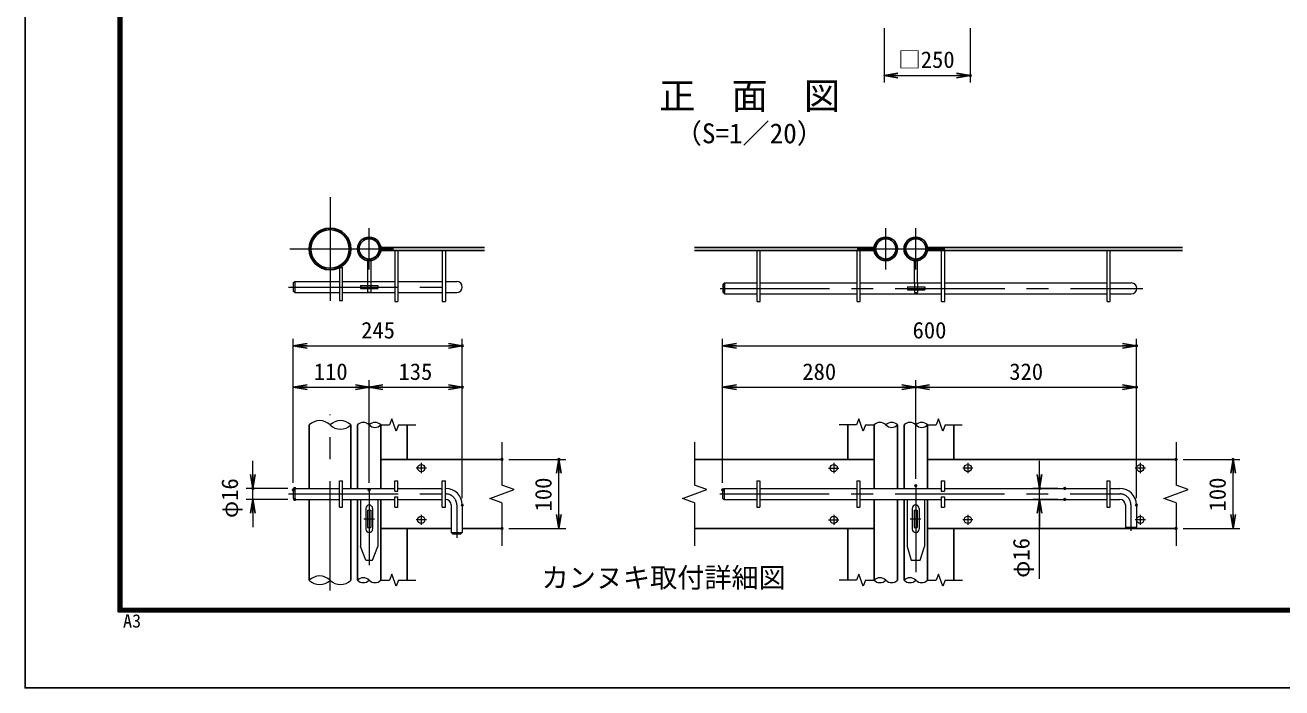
# Model space of a CAD drawing. Units: millimetres, scale not verified, with parts at other scales. Extents: x -4200 to 4200, y -2970 to 2970.
# Drawn here: x -4200 to -555, y -2970 to -1050 of the extents above; entities that cross this region are included whole.
import ezdxf
from ezdxf.enums import TextEntityAlignment as Align

# ---------------------------------------------------------------- set-up
doc = ezdxf.new("R2010")
doc.units = ezdxf.units.MM
doc.header["$LTSCALE"] = 10
doc.header["$PDMODE"] = 32
doc.header["$PDSIZE"] = 5
doc.linetypes.add('DASHED', pattern=[7.5, 6, -1.5])
doc.linetypes.add('USER1', pattern=[50.8, 31.75, -6.35, 6.35, -6.35])
for name, color, linetype, lineweight in [('0-0_D-STR1', 1, 'Continuous', 25), ('0-2_D-STR3', 3, 'Continuous', 13), ('0-3_D-BMK', 2, 'USER1', 13), ('0-7_D-STR-DIM', 7, 'Continuous', 13), ('0-A_D-TTL-TXT', 7, 'Continuous', 25), ('0-C_D-TTL', 7, 'Continuous', 25)]:
    doc.layers.add(name, color=color, linetype=linetype, lineweight=lineweight)
doc.layers.add('0-8_0', color=7, linetype='Continuous')
doc.layers.add('0-9_Defpoints', color=8, linetype='Continuous')
doc.styles.add('ＭＳ ゴシック', font='')
doc.styles.get('ＭＳ ゴシック').set_extended_font_data('MS Gothic')

# ---------------------------------------------------------------- blocks, each defined once
blk = doc.blocks.new('_Open')
at = {"layer": '0-8_0'}
blk.add_line((-10, 1.667), (0, 0), dxfattribs=at)
blk.add_lwpolyline([(-10, -1.667), (0, 0), (-10, 0)], dxfattribs=at)

msp = doc.modelspace()

# ---------------------------------------------------------------- linework, layer by layer
at = {"layer": '0-0_D-STR1'}
for p, q in [((-3168.52, -1693.69), (-2868.22, -1693.69)), ((-3168.52, -1702.69), (-2868.22, -1702.69)), ((-1737.85, -1693.69), (-2258.73, -1693.69)), ((-1737.85, -1702.69), (-2258.73, -1702.69)), ((-1583.45, -1693.69), (-843.72, -1693.69)), ((-1583.45, -1702.69), (-843.72, -1702.69)), ((-3376.22, -2392.19), (-3376.22, -2208.19)), ((-3255.22, -2208.19), (-3255.22, -2392.19)), ((-3236.22, -2208.19), (-3236.22, -2392.19)), ((-3168.22, -2208.19), (-3168.22, -2392.19)), ((-3092.22, -2208.19), (-3092.22, -2308.19)), ((-1814.15, -2208.19), (-1814.15, -2308.19)), ((-1738.15, -2208.19), (-1738.15, -2392.19)), ((-1670.15, -2208.19), (-1670.15, -2392.19)), ((-1651.15, -2208.19), (-1651.15, -2392.19)), ((-1583.15, -2208.19), (-1583.15, -2392.19)), ((-1507.15, -2208.19), (-1507.15, -2308.19)), ((-3168.22, -2308.19), (-2817.22, -2308.19)), ((-1738.15, -2308.19), (-2258.73, -2308.19)), ((-1583.15, -2308.19), (-862.15, -2308.19)), ((-3376.22, -2658.19), (-3376.22, -2424.19)), ((-3255.22, -2424.19), (-3255.22, -2658.19)), ((-3236.22, -2424.19), (-3236.22, -2658.19)), ((-3168.22, -2424.19), (-3168.22, -2658.19)), ((-1738.15, -2424.19), (-1738.15, -2658.19)), ((-1670.15, -2424.19), (-1670.15, -2658.19)), ((-1651.15, -2424.19), (-1651.15, -2658.19)), ((-1583.15, -2424.19), (-1583.15, -2658.19)), ((-3168.22, -2508.19), (-2964.22, -2508.19)), ((-3092.22, -2508.19), (-3092.22, -2658.19)), ((-2932.22, -2508.19), (-2817.22, -2508.19)), ((-1738.15, -2508.19), (-2258.73, -2508.19)), ((-1814.15, -2508.19), (-1814.15, -2658.19)), ((-1583.15, -2508.19), (-862.15, -2508.19)), ((-1507.15, -2508.19), (-1507.15, -2658.19))]:
    msp.add_line(p, q, dxfattribs=at)
for centre, radius in [((-3315.72, -1698.19), 60.5), ((-3315.72, -1698.19), 55.9), ((-3202.22, -1698.19), 34), ((-3202.22, -1698.19), 29.4), ((-1704.15, -1698.19), 34), ((-1704.15, -1698.19), 29.4), ((-1617.15, -1698.19), 34), ((-1617.15, -1698.19), 29.4)]:
    msp.add_circle(centre, radius, dxfattribs=at)
at = {"layer": '0-2_D-STR3'}
for p, q in [((-3128.22, -1702.69), (-3128.22, -1850.69)), ((-3119.22, -1702.69), (-3119.22, -1850.69)), ((-2990.22, -1702.69), (-2990.22, -1850.69)), ((-2981.22, -1702.69), (-2981.22, -1850.69)), ((-2077.15, -1850.69), (-2077.15, -1702.69)), ((-2068.15, -1850.69), (-2068.15, -1702.69)), ((-1787.15, -1850.69), (-1787.15, -1702.69)), ((-1778.15, -1850.69), (-1778.15, -1702.69)), ((-1542.15, -1850.69), (-1542.15, -1702.69)), ((-1533.15, -1850.69), (-1533.15, -1702.69)), ((-1062.15, -1850.69), (-1062.15, -1702.69)), ((-1053.15, -1850.69), (-1053.15, -1702.69)), ((-3206.72, -1732.19), (-3206.72, -1792.69)), ((-3197.72, -1732.19), (-3206.72, -1732.19)), ((-3197.72, -1732.19), (-3197.72, -1792.69)), ((-1620.65, -1732.19), (-1611.65, -1732.19)), ((-1620.65, -1796.69), (-1620.65, -1732.19)), ((-1611.65, -1796.69), (-1611.65, -1732.19)), ((-3288.22, -1752.08), (-3288.22, -1848.08)), ((-3288.22, -1752.08), (-3279.22, -1752.08)), ((-3279.22, -1848.08), (-3279.22, -1752.08)), ((-3422.22, -1796.69), (-3422.22, -1820.69)), ((-3418.22, -1824.69), (-3422.22, -1820.69)), ((-3418.22, -1792.69), (-3288.22, -1792.69)), ((-3279.22, -1792.69), (-3128.22, -1792.69)), ((-3119.22, -1792.69), (-2990.22, -1792.69)), ((-2981.22, -1792.69), (-2948.22, -1792.69)), ((-2176.15, -1800.69), (-2172.15, -1796.69)), ((-2176.15, -1824.69), (-2176.15, -1800.69)), ((-2172.15, -1796.69), (-2077.15, -1796.69)), ((-2172.15, -1796.69), (-2172.15, -1828.69)), ((-2068.15, -1796.69), (-1787.15, -1796.69)), ((-1778.15, -1796.69), (-1542.15, -1796.69)), ((-1533.15, -1796.69), (-1062.15, -1796.69)), ((-1053.15, -1796.69), (-992.15, -1796.69)), ((-3418.22, -1824.69), (-3288.22, -1824.69)), ((-3288.22, -1848.08), (-3279.22, -1848.08)), ((-3279.22, -1824.69), (-3128.22, -1824.69)), ((-3128.22, -1850.69), (-3119.22, -1850.69)), ((-3119.22, -1824.69), (-2990.22, -1824.69)), ((-2990.22, -1850.69), (-2981.22, -1850.69)), ((-2981.22, -1824.69), (-2948.22, -1824.69)), ((-2172.15, -1828.69), (-2077.15, -1828.69)), ((-2077.15, -1850.69), (-2068.15, -1850.69)), ((-2068.15, -1828.69), (-1787.15, -1828.69)), ((-1787.15, -1850.69), (-1778.15, -1850.69)), ((-1778.15, -1828.69), (-1542.15, -1828.69)), ((-1542.15, -1850.69), (-1533.15, -1850.69)), ((-1533.15, -1828.69), (-1062.15, -1828.69)), ((-1062.15, -1850.69), (-1053.15, -1850.69)), ((-1053.15, -1828.69), (-992.15, -1828.69)), ((-3422.22, -2396.19), (-3422.22, -2420.19)), ((-3418.22, -2392.19), (-3288.22, -2392.19)), ((-3288.22, -2446.19), (-3288.22, -2370.19)), ((-3288.22, -2370.19), (-3279.22, -2370.19)), ((-3279.22, -2446.19), (-3279.22, -2370.19)), ((-3279.22, -2392.19), (-3128.22, -2392.19)), ((-3128.22, -2400.19), (-3128.22, -2370.19)), ((-3128.22, -2370.19), (-3119.22, -2370.19)), ((-3128.22, -2400.19), (-3119.22, -2400.19)), ((-3119.22, -2400.19), (-3119.22, -2370.19)), ((-3119.22, -2392.19), (-2990.22, -2392.19)), ((-2990.22, -2446.19), (-2990.22, -2370.19)), ((-2990.22, -2370.19), (-2981.22, -2370.19)), ((-2981.22, -2446.19), (-2981.22, -2370.19)), ((-2981.22, -2392.19), (-2980.22, -2392.19)), ((-2177.15, -2396.19), (-2173.15, -2392.19)), ((-2177.15, -2396.19), (-2177.15, -2420.19)), ((-2173.15, -2392.19), (-2078.15, -2392.19)), ((-2173.15, -2392.19), (-2173.15, -2424.19)), ((-2078.15, -2370.19), (-2069.15, -2370.19)), ((-2078.15, -2370.19), (-2078.15, -2446.19)), ((-2069.15, -2370.19), (-2069.15, -2446.19)), ((-2069.15, -2392.19), (-1788.15, -2392.19)), ((-1788.15, -2370.19), (-1788.15, -2446.19)), ((-1788.15, -2370.19), (-1779.15, -2370.19)), ((-1779.15, -2370.19), (-1779.15, -2446.19)), ((-1779.15, -2392.19), (-1543.15, -2392.19)), ((-1543.15, -2370.19), (-1543.15, -2400.19)), ((-1543.15, -2370.19), (-1534.15, -2370.19)), ((-1543.15, -2400.19), (-1534.15, -2400.19)), ((-1534.15, -2370.19), (-1534.15, -2400.19)), ((-1534.15, -2392.19), (-1063.15, -2392.19)), ((-1063.15, -2370.19), (-1063.15, -2446.19)), ((-1063.15, -2370.19), (-1054.15, -2370.19)), ((-1054.15, -2370.19), (-1054.15, -2446.19)), ((-1054.15, -2392.19), (-1025.15, -2392.19)), ((-3418.22, -2424.19), (-3422.22, -2420.19)), ((-3418.22, -2424.19), (-3288.22, -2424.19)), ((-3279.22, -2424.19), (-3128.22, -2424.19)), ((-3227.22, -2424.19), (-3227.22, -2560.19)), ((-3177.22, -2424.19), (-3177.22, -2560.19)), ((-3128.22, -2446.19), (-3128.22, -2416.19)), ((-3128.22, -2416.19), (-3119.22, -2416.19)), ((-3119.22, -2446.19), (-3119.22, -2416.19)), ((-3119.22, -2424.19), (-2990.22, -2424.19)), ((-2981.22, -2424.19), (-2980.22, -2424.19)), ((-2964.22, -2440.19), (-2964.22, -2520.19)), ((-2932.22, -2440.19), (-2932.22, -2520.19)), ((-2177.15, -2420.19), (-2173.15, -2424.19)), ((-2173.15, -2424.19), (-2078.15, -2424.19)), ((-2069.15, -2424.19), (-1788.15, -2424.19)), ((-1779.15, -2424.19), (-1543.15, -2424.19)), ((-1642.15, -2424.19), (-1642.15, -2560.19)), ((-1592.15, -2424.19), (-1592.15, -2560.19)), ((-1543.15, -2416.19), (-1543.15, -2446.19)), ((-1534.15, -2424.19), (-1063.15, -2424.19)), ((-1054.15, -2424.19), (-1025.15, -2424.19)), ((-977.15, -2440.19), (-977.15, -2504.19)), ((-3288.22, -2446.19), (-3279.22, -2446.19)), ((-3212.22, -2450.19), (-3212.22, -2510.19)), ((-3206.72, -2455.19), (-3206.72, -2505.19)), ((-3206.72, -2455.19), (-3197.72, -2455.19)), ((-3197.72, -2455.19), (-3197.72, -2505.19)), ((-3192.22, -2450.19), (-3192.22, -2510.19)), ((-3128.22, -2446.19), (-3119.22, -2446.19)), ((-2990.22, -2446.19), (-2981.22, -2446.19)), ((-2078.15, -2446.19), (-2069.15, -2446.19)), ((-1788.15, -2446.19), (-1779.15, -2446.19)), ((-1627.15, -2450.19), (-1627.15, -2510.19)), ((-1621.65, -2455.19), (-1612.65, -2455.19)), ((-1621.65, -2455.19), (-1621.65, -2505.19)), ((-1612.65, -2455.19), (-1612.65, -2505.19)), ((-1607.15, -2450.19), (-1607.15, -2510.19)), ((-1543.15, -2446.19), (-1534.15, -2446.19)), ((-1063.15, -2446.19), (-1054.15, -2446.19)), ((-3206.72, -2505.19), (-3197.72, -2505.19)), ((-1621.65, -2505.19), (-1612.65, -2505.19)), ((-1009.15, -2504.19), (-977.15, -2504.19)), ((-1005.15, -2508.19), (-981.15, -2508.19)), ((-981.15, -2508.19), (-977.15, -2504.19)), ((-2964.22, -2520.19), (-2960.22, -2524.19)), ((-2964.22, -2520.19), (-2932.22, -2520.19)), ((-2960.22, -2524.19), (-2936.22, -2524.19)), ((-2936.22, -2524.19), (-2932.22, -2520.19)), ((-3212.22, -2600.19), (-3227.22, -2560.19)), ((-3192.22, -2600.19), (-3177.22, -2560.19)), ((-1642.15, -2560.19), (-1630.15, -2600.19)), ((-1604.15, -2600.19), (-1592.15, -2560.19)), ((-3212.22, -2600.19), (-3192.22, -2600.19)), ((-1630.15, -2600.19), (-1604.15, -2600.19))]:
    msp.add_line(p, q, dxfattribs=at)
at = {"layer": '0-2_D-STR3', "color": 4, "linetype": 'DASHED', "lineweight": 9}
for p, q in [((-3227.22, -1804.19), (-3177.22, -1804.19)), ((-3227.22, -1804.19), (-3227.22, -1813.19)), ((-3227.22, -1813.19), (-3177.22, -1813.19)), ((-3206.72, -1792.69), (-3206.72, -1824.19)), ((-3197.72, -1792.69), (-3197.72, -1824.19)), ((-3177.22, -1804.19), (-3177.22, -1813.19)), ((-1641.15, -1808.19), (-1591.15, -1808.19)), ((-1641.15, -1808.19), (-1641.15, -1817.19)), ((-1641.15, -1817.19), (-1591.15, -1817.19)), ((-1620.65, -1796.69), (-1620.65, -1824.19)), ((-1611.65, -1796.69), (-1611.65, -1824.19)), ((-1591.15, -1808.19), (-1591.15, -1817.19)), ((-3197.72, -1824.19), (-3206.72, -1824.19)), ((-1620.65, -1824.19), (-1611.65, -1824.19))]:
    msp.add_line(p, q, dxfattribs=at)
at = {"layer": '0-2_D-STR3'}
for points in [[(-3422.22, -1796.69), (-3418.22, -1792.69), (-3418.22, -1824.69)], [(-2176.15, -1800.69), (-2176.15, -1824.69), (-2172.15, -1828.69)], [(-3422.22, -2396.19), (-3418.22, -2392.19), (-3418.22, -2424.19)], [(-1543.15, -2416.19), (-1534.15, -2416.19), (-1534.15, -2446.19)], [(-1009.15, -2440.19), (-1009.15, -2504.19), (-1005.15, -2508.19)]]:
    msp.add_lwpolyline(points, dxfattribs=at)
for centre in [(-3051.22, -2333.19), (-1855.15, -2333.19), (-1466.15, -2333.19), (-966.15, -2333.19), (-3051.22, -2483.19), (-1855.15, -2483.19), (-1466.15, -2483.19), (-966.15, -2483.19)]:
    msp.add_circle(centre, 10.5, dxfattribs=at)
for centre, radius, start, end in [((-2948.22, -1808.69), 16, 270, 90), ((-992.15, -1812.69), 16, 270, 90), ((-2980.22, -2440.19), 48, 0, 90), ((-1025.15, -2440.19), 48, 0, 90), ((-3202.22, -2450.19), 10, 0, 180), ((-2980.22, -2440.19), 16, 0, 90), ((-1617.15, -2450.19), 10, 0, 180), ((-1025.15, -2440.19), 16, 0, 90), ((-3202.22, -2510.19), 10, 180, 0), ((-1617.15, -2510.19), 10, 180, 0)]:
    msp.add_arc(centre, radius, start, end, dxfattribs=at)
at = {"layer": '0-3_D-BMK'}
for p, q in [((-3315.72, -1548.19), (-3315.72, -1848.19)), ((-3202.22, -1758.19), (-3202.22, -1638.19)), ((-1704.15, -1758.19), (-1704.15, -1638.19)), ((-1617.15, -1758.19), (-1617.15, -1638.19)), ((-3432.76, -1698.19), (-3131.76, -1698.19)), ((-1787.15, -1698.19), (-1533.15, -1698.19)), ((-3435.96, -1808.69), (-2980.22, -1808.69)), ((-2184.83, -1812.69), (-958.94, -1812.69)), ((-3315.72, -2688.19), (-3315.72, -2178.19)), ((-3051.22, -2318.31), (-3051.22, -2348.07)), ((-1855.15, -2318.31), (-1855.15, -2348.07)), ((-1466.15, -2318.31), (-1466.15, -2348.07)), ((-966.15, -2318.31), (-966.15, -2348.07)), ((-3036.34, -2333.19), (-3066.1, -2333.19)), ((-1870.03, -2333.19), (-1840.27, -2333.19)), ((-1451.27, -2333.19), (-1481.03, -2333.19)), ((-951.27, -2333.19), (-981.03, -2333.19)), ((-3202.22, -2396.19), (-3202.22, -2614.2)), ((-1617.15, -2384.15), (-1617.15, -2635.22)), ((-3435.96, -2408.19), (-2980.22, -2408.19)), ((-2948.22, -2440.19), (-2948.22, -2535.83)), ((-2185.36, -2408.19), (-1025.15, -2408.19)), ((-993.15, -2440.19), (-993.15, -2514.72)), ((-3051.22, -2468.31), (-3051.22, -2498.07)), ((-1855.15, -2468.31), (-1855.15, -2498.07)), ((-1466.15, -2468.31), (-1466.15, -2498.07)), ((-966.15, -2468.31), (-966.15, -2498.07)), ((-3217.77, -2480.19), (-3186.68, -2480.19)), ((-3036.34, -2483.19), (-3066.1, -2483.19)), ((-1870.03, -2483.19), (-1840.27, -2483.19)), ((-1633.34, -2480.19), (-1602.25, -2480.19)), ((-1451.27, -2483.19), (-1481.03, -2483.19)), ((-951.27, -2483.19), (-981.03, -2483.19))]:
    msp.add_line(p, q, dxfattribs=at)
for centre in [(-2980.22, -2440.19), (-1025.15, -2440.19)]:
    msp.add_arc(centre, 32, 0, 90, dxfattribs=at)
at = {"layer": '0-7_D-STR-DIM'}
for p, q in [((-1709.05, -1058.63), (-1709.05, -1215.95)), ((-1459.05, -1058.63), (-1459.05, -1215.95)), ((-1669.05, -1195.95), (-1499.05, -1195.95)), ((-3422.22, -2376.19), (-3422.22, -1958.93)), ((-2932.22, -2420.19), (-2932.22, -1958.93)), ((-2177.15, -2376.19), (-2177.15, -1958.93)), ((-977.15, -2420.19), (-977.15, -1958.93)), ((-3382.22, -1978.93), (-2972.22, -1978.93)), ((-2137.15, -1978.93), (-1017.15, -1978.93)), ((-3422.22, -2376.19), (-3422.22, -2078.93)), ((-3382.22, -2098.93), (-3242.22, -2098.93)), ((-3202.22, -2376.19), (-3202.22, -2078.93)), ((-3202.22, -2376.19), (-3202.22, -2078.93)), ((-3162.22, -2098.93), (-2972.22, -2098.93)), ((-2932.22, -2420.19), (-2932.22, -2078.93)), ((-2177.15, -2376.19), (-2177.15, -2078.93)), ((-2137.15, -2098.93), (-1657.15, -2098.93)), ((-1617.15, -2364.15), (-1617.15, -2078.93)), ((-1617.15, -2364.15), (-1617.15, -2078.93)), ((-1577.15, -2098.93), (-1017.15, -2098.93)), ((-977.15, -2420.19), (-977.15, -2078.93)), ((-3168.22, -2208.19), (-3143.05, -2208.19)), ((-3136.63, -2190.57), (-3143.05, -2208.19)), ((-3123.81, -2225.81), (-3136.63, -2190.57)), ((-3117.4, -2208.19), (-3123.81, -2225.81)), ((-3117.4, -2208.19), (-3067.22, -2208.19)), ((-1788.98, -2208.19), (-1839.15, -2208.19)), ((-1782.57, -2190.57), (-1788.98, -2208.19)), ((-1769.74, -2225.81), (-1782.57, -2190.57)), ((-1763.33, -2208.19), (-1769.74, -2225.81)), ((-1763.33, -2208.19), (-1738.15, -2208.19)), ((-1583.15, -2208.19), (-1557.98, -2208.19)), ((-1551.57, -2190.57), (-1557.98, -2208.19)), ((-1538.74, -2225.81), (-1551.57, -2190.57)), ((-1532.33, -2208.19), (-1538.74, -2225.81)), ((-1532.33, -2208.19), (-1482.15, -2208.19)), ((-2817.22, -2258.19), (-2817.22, -2382.54)), ((-2258.73, -2258.19), (-2258.73, -2382.54)), ((-862.15, -2258.19), (-862.15, -2382.54)), ((-3539.32, -2352.19), (-3539.32, -2312.19)), ((-2797.22, -2308.19), (-2632.13, -2308.19)), ((-1258.03, -2352.19), (-1258.03, -2312.19)), ((-842.15, -2308.19), (-677.06, -2308.19)), ((-2652.13, -2468.19), (-2652.13, -2348.19)), ((-697.06, -2468.19), (-697.06, -2348.19)), ((-3438.22, -2392.19), (-3559.32, -2392.19)), ((-3539.32, -2424.19), (-3539.32, -2392.19)), ((-2852.46, -2421.02), (-2781.98, -2395.37)), ((-2781.98, -2395.37), (-2817.22, -2382.54)), ((-2293.97, -2421.02), (-2223.49, -2395.37)), ((-2223.49, -2395.37), (-2258.73, -2382.54)), ((-1205.08, -2392.19), (-1278.03, -2392.19)), ((-1258.03, -2424.19), (-1258.03, -2392.19)), ((-1258.03, -2424.19), (-1258.03, -2392.19)), ((-897.39, -2421.02), (-826.91, -2395.37)), ((-826.91, -2395.37), (-862.15, -2382.54)), ((-3438.22, -2424.19), (-3559.32, -2424.19)), ((-2817.22, -2433.85), (-2852.46, -2421.02)), ((-2817.22, -2433.85), (-2817.22, -2558.19)), ((-2258.73, -2433.85), (-2293.97, -2421.02)), ((-2258.73, -2433.85), (-2258.73, -2558.19)), ((-1205.08, -2424.19), (-1278.03, -2424.19)), ((-1258.03, -2653.95), (-1258.03, -2424.19)), ((-862.15, -2433.85), (-897.39, -2421.02)), ((-862.15, -2433.85), (-862.15, -2558.19)), ((-3539.32, -2464.19), (-3539.32, -2504.19)), ((-1258.03, -2464.19), (-1258.03, -2504.19)), ((-2797.22, -2508.19), (-2632.13, -2508.19)), ((-842.15, -2508.19), (-677.06, -2508.19)), ((-3168.13, -2658.19), (-3142.96, -2658.19)), ((-3136.55, -2640.57), (-3142.96, -2658.19)), ((-3123.72, -2675.81), (-3136.55, -2640.57)), ((-3117.31, -2658.19), (-3123.72, -2675.81)), ((-3117.31, -2658.19), (-3067.13, -2658.19)), ((-1789.06, -2658.19), (-1839.24, -2658.19)), ((-1782.48, -2640.57), (-1788.89, -2658.19)), ((-1769.65, -2675.81), (-1782.48, -2640.57)), ((-1763.24, -2658.19), (-1769.65, -2675.81)), ((-1763.24, -2658.19), (-1738.15, -2658.19)), ((-1583.06, -2658.19), (-1557.89, -2658.19)), ((-1551.48, -2640.57), (-1557.89, -2658.19)), ((-1538.65, -2675.81), (-1551.48, -2640.57)), ((-1532.24, -2658.19), (-1538.65, -2675.81)), ((-1532.24, -2658.19), (-1482.06, -2658.19))]:
    msp.add_line(p, q, dxfattribs=at)
for centre, radius, start, end in [((-3345.97, -2238.64), 42.92, 45.18146, 134.81854), ((-3285.47, -2238.64), 42.92, 45.18146, 134.81854), ((-3285.47, -2177.75), 42.92, 225.18146, 314.81854), ((-3219.22, -2225.3), 24.12, 45.18146, 134.81854), ((-3185.22, -2225.3), 24.12, 45.18146, 134.81854), ((-3185.22, -2191.09), 24.12, 225.18146, 314.81854), ((-1721.15, -2225.3), 24.12, 45.18146, 134.81854), ((-1687.15, -2225.3), 24.12, 45.18146, 134.81854), ((-1687.15, -2191.09), 24.12, 225.18146, 314.81854), ((-1634.15, -2225.3), 24.12, 45.18146, 134.81854), ((-1600.15, -2225.3), 24.12, 45.18146, 134.81854), ((-1600.15, -2191.09), 24.12, 225.18146, 314.81854), ((-3345.97, -2688.64), 42.92, 45.18146, 134.81854), ((-3345.97, -2627.75), 42.92, 225.18146, 314.81854), ((-3285.47, -2627.75), 42.92, 225.18146, 314.81854), ((-3219.22, -2675.3), 24.12, 45.18146, 134.81854), ((-3219.22, -2641.09), 24.12, 225.18146, 314.81854), ((-3185.22, -2641.09), 24.12, 225.18146, 314.81854), ((-1721.15, -2675.3), 24.12, 45.18146, 134.81854), ((-1721.15, -2641.09), 24.12, 225.18146, 314.81854), ((-1687.15, -2641.09), 24.12, 225.18146, 314.81854), ((-1634.15, -2675.3), 24.12, 45.18146, 134.81854), ((-1634.15, -2641.09), 24.12, 225.18146, 314.81854), ((-1600.15, -2641.09), 24.12, 225.18146, 314.81854)]:
    msp.add_arc(centre, radius, start, end, dxfattribs=at)
at = {"layer": '0-9_Defpoints'}
for p in [(-1459.05, -1195.95), (-2932.22, -1978.93), (-977.15, -1978.93), (-3202.22, -2098.93), (-2932.22, -2098.93), (-1617.15, -2098.93), (-977.15, -2098.93), (-2817.22, -2308.19), (-2652.13, -2308.19), (-862.15, -2308.19), (-697.06, -2308.19), (-3539.32, -2392.19), (-3422.22, -2396.19), (-3418.22, -2392.19), (-3202.22, -2396.19), (-2177.15, -2396.19), (-1617.15, -2384.15), (-1258.03, -2392.19), (-1185.08, -2392.19), (-3418.22, -2424.19), (-2932.22, -2440.19), (-1185.08, -2424.19), (-977.15, -2440.19), (-2817.22, -2508.19), (-862.15, -2508.19)]:
    msp.add_point(p, dxfattribs=at)
at = {"layer": '0-C_D-TTL', "color": 2}
msp.add_lwpolyline([(-4200, 2970), (4200, 2970), (4200, -2970), (-4200, -2970)], close=True, dxfattribs=at)
at = {"layer": '0-C_D-TTL'}
for points in [[(-3930, 2750), (3930, 2750), (3930, -2750), (-3930, -2750)], [(-3927.5, 2747.5), (3927.5, 2747.5), (3927.5, -2747.5), (-3927.5, -2747.5)], [(-3925, 2745), (3925, 2745), (3925, -2745), (-3925, -2745)], [(-3922.5, 2742.5), (3922.5, 2742.5), (3922.5, -2742.5), (-3922.5, -2742.5)], [(-3920, 2740), (3920, 2740), (3920, -2740), (-3920, -2740)]]:
    msp.add_lwpolyline(points, close=True, dxfattribs=at)

# ---------------------------------------------------------------- block references
at = {"layer": '0-7_D-STR-DIM', "xscale": 4, "yscale": 4}
for p, rotation in [((-1709.05, -1195.95), 180), ((-3422.22, -1978.93), 180), ((-2177.15, -1978.93), 180), ((-3422.22, -2098.93), 180), ((-3202.22, -2098.93), 180), ((-2177.15, -2098.93), 180), ((-1617.15, -2098.93), 180), ((-2652.13, -2308.19), 90), ((-697.06, -2308.19), 90), ((-3539.32, -2392.19), 270), ((-1258.03, -2392.19), 270), ((-3539.32, -2424.19), 90), ((-1258.03, -2424.19), 90), ((-2652.13, -2508.19), 270), ((-697.06, -2508.19), 270)]:
    msp.add_blockref('_Open', p, dxfattribs=dict(at, rotation=rotation))
for p in [(-1459.05, -1195.95), (-2932.22, -1978.93), (-977.15, -1978.93), (-3202.22, -2098.93), (-2932.22, -2098.93), (-1617.15, -2098.93), (-977.15, -2098.93)]:
    msp.add_blockref('_Open', p, dxfattribs=at)

# ---------------------------------------------------------------- texts
at = {"layer": '0-7_D-STR-DIM', "style": 'ＭＳ ゴシック'}
for s, p in [('□250', (-1668.2, -1188.19)), ('245', (-3225.57, -1972.18)), ('600', (-1626.4, -1972.18)), ('110', (-3362.87, -2092.18)), ('135', (-3117.22, -2092.18)), ('280', (-1946.15, -2092.18)), ('320', (-1346.03, -2092.18))]:
    msp.add_text(s, height=48.09, dxfattribs=at).set_placement(p, align=Align.BOTTOM_LEFT)
for s, p in [('φ16', (-3568.27, -2477.99)), ('100', (-2658.88, -2458.84)), ('100', (-703.81, -2458.84)), ('φ16', (-1272.89, -2651.15))]:
    msp.add_text(s, height=48.09, rotation=90, dxfattribs=at).set_placement(p, align=Align.BOTTOM_LEFT)
at = {"layer": '0-A_D-TTL-TXT', "style": 'ＭＳ ゴシック'}
for s, height, p in [('正\u3000面\u3000図', 76.98, (-2361.45, -1316.31)), ('（S=1／20）', 57.7, (-2315.96, -1409.5)), ('カンヌキ取付詳細図', 57.7, (-2702.41, -2696.76))]:
    msp.add_text(s, height=height, dxfattribs=at).set_placement(p, align=Align.BOTTOM_LEFT)
at = {"layer": '0-C_D-TTL', "style": 'ＭＳ ゴシック'}
msp.add_text('A3', height=38.49, dxfattribs=at).set_placement((-3916.09, -2806.81), align=Align.BOTTOM_LEFT)

doc.saveas('drawing.dxf')
